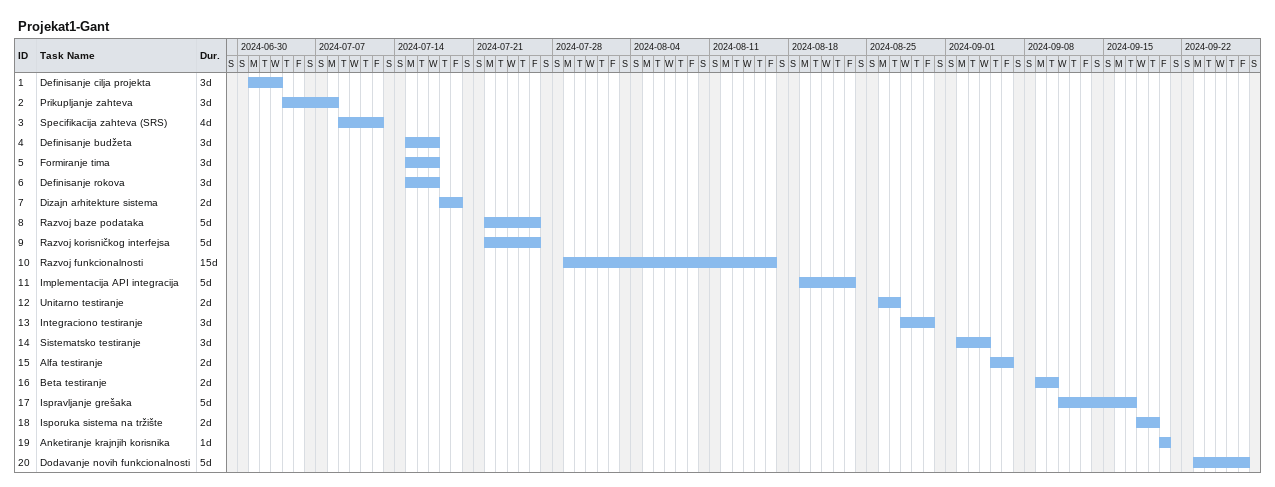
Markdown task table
Projekat1-Gant

| ID | Task | Duration | Start | Finish |
|---|---|---|---|---|
| 1 | Definisanje cilja projekta | 3d | 2024-07-01 | 2024-07-03 |
| 2 | Prikupljanje zahteva | 3d | 2024-07-04 | 2024-07-08 |
| 3 | Specifikacija zahteva (SRS) | 4d | 2024-07-09 | 2024-07-12 |
| 4 | Definisanje budžeta | 3d | 2024-07-15 | 2024-07-17 |
| 5 | Formiranje tima | 3d | 2024-07-15 | 2024-07-17 |
| 6 | Definisanje rokova | 3d | 2024-07-15 | 2024-07-17 |
| 7 | Dizajn arhitekture sistema | 2d | 2024-07-18 | 2024-07-19 |
| 8 | Razvoj baze podataka | 5d | 2024-07-22 | 2024-07-26 |
| 9 | Razvoj korisničkog interfejsa | 5d | 2024-07-22 | 2024-07-26 |
| 10 | Razvoj funkcionalnosti | 15d | 2024-07-29 | 2024-08-16 |
| 11 | Implementacija API integracija | 5d | 2024-08-19 | 2024-08-23 |
| 12 | Unitarno testiranje | 2d | 2024-08-26 | 2024-08-27 |
| 13 | Integraciono testiranje | 3d | 2024-08-28 | 2024-08-30 |
| 14 | Sistematsko testiranje | 3d | 2024-09-02 | 2024-09-04 |
| 15 | Alfa testiranje | 2d | 2024-09-05 | 2024-09-06 |
| 16 | Beta testiranje | 2d | 2024-09-09 | 2024-09-10 |
| 17 | Ispravljanje grešaka | 5d | 2024-09-11 | 2024-09-17 |
| 18 | Isporuka sistema na tržište | 2d | 2024-09-18 | 2024-09-19 |
| 19 | Anketiranje krajnjih korisnika | 1d | 2024-09-20 | 2024-09-20 |
| 20 | Dodavanje novih funkcionalnosti | 5d | 2024-09-23 | 2024-09-27 |
